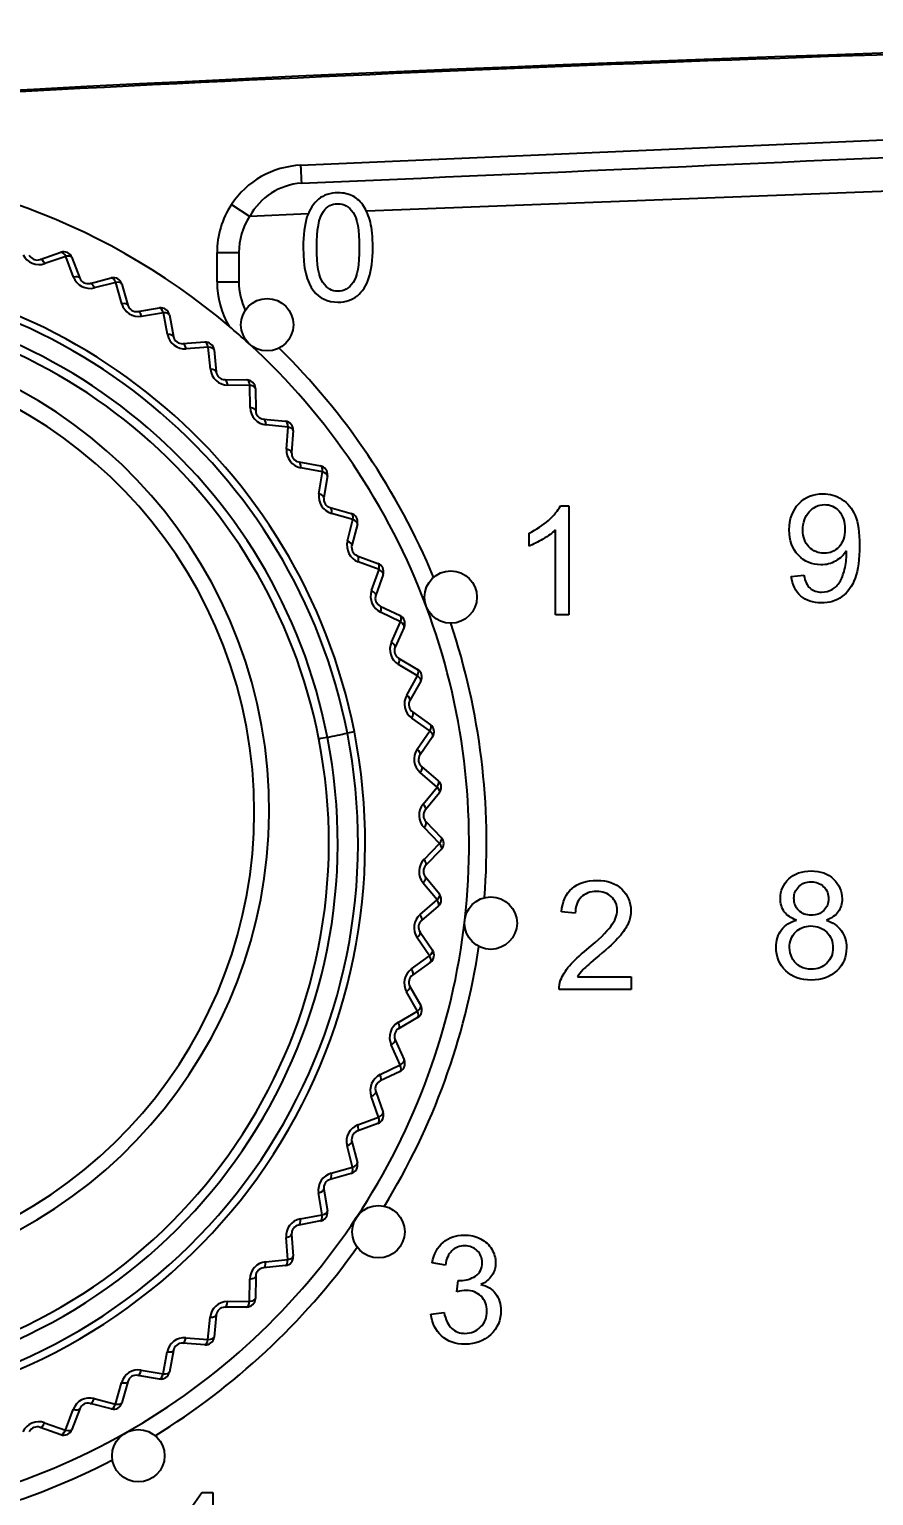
# Model space of a CAD drawing. Header units: millimetres. Extents: x -16130 to 36813, y -8099 to 27484.
# Drawn here: x 30151.32 to 30170.65, y 18296.05 to 18329.6 of the extents above; entities that cross this region are included whole.
import ezdxf

# ---------------------------------------------------------------- set-up
doc = ezdxf.new("R2010")
doc.units = ezdxf.units.MM
doc.header["$LTSCALE"] = 6
doc.header["$PDMODE"] = 99
doc.header["$PDSIZE"] = 1
doc.layers.add('08_DIM', color=3, linetype='Continuous', lineweight=13)
doc.styles.add('KSS_TXT', font='txt.shx', dxfattribs={"bigfont": 'extfont2.shx'})
doc.dimstyles.new('KSS_DIM', dxfattribs={"dimtxt": 3, "dimasz": 2.5, "dimexe": 1.25, "dimexo": 0.625, "dimtad": 1, "dimdsep": 46, "dimtxsty": 'KSS_TXT', "dimblk": 'OPEN30', "dimcen": 0, "dimazin": 2, "dimtfac": 0.75, "dimtmove": 0, "dimatfit": 3, "dimldrblk": 'OPEN30', "dimfxl": 1, "dimtolj": 1, "dimarcsym": 0})

# ---------------------------------------------------------------- blocks, each defined once
blk = doc.blocks.new('_Open30')
at = {"color": 0, "linetype": 'ByBlock', "lineweight": -2}
for p, q in [((-1, 0.268), (0, 0)), ((0, 0), (-1, -0.268)), ((0, 0), (-1, 0))]:
    blk.add_line(p, q, dxfattribs=at)
blk = doc.blocks.new('*D3046')
at = {"layer": '08_DIM', "color": 0, "lineweight": -2, "transparency": 16777216}
for p, q in [((30038.619, 18312.172), (30038.619, 18356.537)), ((30237.819, 18317.172), (30237.819, 18356.537)), ((30235.319, 18355.287), (30041.119, 18355.287))]:
    blk.add_line(p, q, dxfattribs=at)
at = {"layer": 'Defpoints', "color": 0, "transparency": 16777216}
for p in [(30038.619, 18355.287), (30237.819, 18316.547), (30038.619, 18311.547)]:
    blk.add_point(p, dxfattribs=at)
at = {"layer": '08_DIM', "color": 0, "lineweight": -2, "transparency": 16777216, "xscale": 2.5, "yscale": 2.5, "zscale": 2.5, "rotation": 180}
blk.add_blockref('_Open30', (30038.619, 18355.287), dxfattribs=at)
at = {"layer": '08_DIM', "color": 0, "lineweight": -2, "transparency": 16777216, "xscale": 2.5, "yscale": 2.5, "zscale": 2.5}
blk.add_blockref('_Open30', (30237.819, 18355.287), dxfattribs=at)
at = {"layer": '08_DIM', "color": 0, "transparency": 16777216, "insert": (30138.219, 18357.412), "char_height": 3, "attachment_point": 5, "style": 'KSS_TXT'}
blk.add_mtext('\\A1;199.2', dxfattribs=at)
blk = doc.blocks.new('*D3047')
at = {"layer": '08_DIM', "color": 0, "lineweight": -2, "transparency": 16777216}
for p, q in [((30038.619, 18312.172), (30038.619, 18370.304)), ((30370.219, 18305.906), (30370.219, 18370.304)), ((30041.119, 18369.054), (30367.719, 18369.054))]:
    blk.add_line(p, q, dxfattribs=at)
at = {"layer": 'Defpoints', "color": 0, "transparency": 16777216}
for p in [(30370.219, 18369.054), (30038.619, 18311.547), (30370.219, 18305.281)]:
    blk.add_point(p, dxfattribs=at)
at = {"layer": '08_DIM', "color": 0, "lineweight": -2, "transparency": 16777216, "xscale": 2.5, "yscale": 2.5, "zscale": 2.5, "rotation": 180}
blk.add_blockref('_Open30', (30038.619, 18369.054), dxfattribs=at)
at = {"layer": '08_DIM', "color": 0, "lineweight": -2, "transparency": 16777216, "xscale": 2.5, "yscale": 2.5, "zscale": 2.5}
blk.add_blockref('_Open30', (30370.219, 18369.054), dxfattribs=at)
at = {"layer": '08_DIM', "color": 0, "transparency": 16777216, "insert": (30204.419, 18371.179), "char_height": 3, "attachment_point": 5, "style": 'KSS_TXT'}
blk.add_mtext('\\A1;331.6', dxfattribs=at)
blk = doc.blocks.new('*D3049')
at = {"layer": '08_DIM', "color": 0, "lineweight": -2, "transparency": 16777216}
for p, q in [((30200.117, 18343.051), (30005.532, 18343.051)), ((30006.782, 18166.047), (30006.782, 18340.551)), ((30048.444, 18163.547), (30005.532, 18163.547))]:
    blk.add_line(p, q, dxfattribs=at)
at = {"layer": 'Defpoints', "color": 0, "transparency": 16777216}
for p in [(30006.782, 18343.051), (30200.742, 18343.051), (30049.069, 18163.547)]:
    blk.add_point(p, dxfattribs=at)
at = {"layer": '08_DIM', "color": 0, "lineweight": -2, "transparency": 16777216, "xscale": 2.5, "yscale": 2.5, "zscale": 2.5}
for p, rotation in [((30006.782, 18343.051), 90), ((30006.782, 18163.547), 270)]:
    blk.add_blockref('_Open30', p, dxfattribs=dict(at, rotation=rotation))
at = {"layer": '08_DIM', "color": 0, "transparency": 16777216, "insert": (30004.655, 18253.299), "char_height": 3, "attachment_point": 5, "rotation": 90, "style": 'KSS_TXT'}
blk.add_mtext('\\A1;179.5', dxfattribs=at)
blk = doc.blocks.new('140.096a')
at = {"color": 0}
for p, q in [((-52.686, 162.947), (-35.079, 163.716)), ((-38.079, 162.4), (-51.18, 161.898)), ((-54.269, 162.05), (-53.851, 161.775)), ((-52.512, 161.837), (-53.851, 161.775)), ((-58.649, 160.79), (-58.173, 160.957)), ((-58.063, 160.863), (-58.541, 160.696)), ((-57.883, 160.39), (-58.063, 160.863)), ((-57.92, 160.839), (-57.742, 160.367)), ((-54.599, 160.949), (-54.099, 160.949)), ((-54.599, 160.279), (-54.599, 160.949)), ((-54.099, 160.949), (-54.099, 160.279)), ((-57.506, 160.244), (-57.018, 160.369)), ((-56.915, 160.266), (-57.407, 160.141)), ((-56.778, 159.779), (-56.915, 160.266)), ((-56.775, 160.229), (-56.639, 159.744)), ((-54.599, 160.279), (-54.099, 160.279)), ((-56.414, 159.601), (-55.917, 159.682)), ((-55.824, 159.572), (-56.325, 159.49)), ((-55.73, 159.074), (-55.824, 159.572)), ((-55.688, 159.522), (-55.595, 159.027)), ((-55.384, 158.865), (-54.881, 158.903)), ((-54.798, 158.785), (-55.304, 158.747)), ((-54.748, 158.28), (-54.798, 158.785)), ((-53.879, 158.876), (-53.879, 158.876)), ((-54.667, 158.723), (-54.617, 158.222)), ((-54.421, 158.041), (-53.917, 158.036)), ((-53.844, 157.911), (-54.351, 157.917)), ((-53.838, 157.404), (-53.844, 157.911)), ((-53.719, 157.838), (-53.713, 157.334)), ((-53.533, 157.138), (-53.032, 157.088)), ((-52.97, 156.957), (-53.475, 157.007)), ((-53.009, 156.451), (-52.97, 156.957)), ((-52.852, 156.874), (-52.89, 156.371)), ((-52.728, 156.16), (-52.233, 156.067)), ((-52.182, 155.931), (-52.681, 156.025)), ((-52.265, 155.43), (-52.182, 155.931)), ((-52.073, 155.838), (-52.154, 155.341)), ((-52.011, 155.116), (-51.526, 154.979)), ((-46.74, 155.156), (-46.543, 155.156)), ((-46.543, 155.156), (-46.543, 152.656)), ((-51.487, 154.84), (-51.976, 154.977)), ((-51.614, 154.349), (-51.487, 154.84)), ((-51.386, 154.737), (-51.511, 154.249)), ((-47.456, 154.234), (-47.456, 154.53)), ((-46.849, 152.656), (-46.849, 154.603)), ((-51.388, 154.013), (-50.916, 153.835)), ((-50.89, 153.693), (-51.365, 153.872)), ((-51.059, 153.214), (-50.89, 153.693)), ((-50.798, 153.582), (-50.965, 153.106)), ((-41.453, 153.54), (-41.165, 153.564)), ((-50.863, 152.86), (-50.409, 152.642)), ((-50.395, 152.498), (-50.853, 152.717)), ((-50.605, 152.035), (-50.395, 152.498)), ((-50.313, 152.379), (-50.521, 151.92)), ((-46.543, 152.656), (-46.849, 152.656)), ((-50.007, 151.264), (-50.444, 151.522)), ((-50.441, 151.666), (-50.007, 151.409)), ((-50.256, 150.821), (-50.007, 151.264)), ((-49.935, 151.139), (-50.182, 150.7)), ((-50.124, 150.439), (-49.715, 150.145)), ((-49.727, 150.001), (-50.14, 150.297)), ((-50.015, 149.582), (-49.727, 150.001)), ((-49.666, 149.87), (-49.95, 149.454)), ((-49.559, 148.719), (-49.945, 149.049)), ((-49.916, 149.19), (-49.534, 148.861)), ((-49.882, 148.326), (-49.559, 148.719)), ((-49.509, 148.583), (-49.828, 148.193)), ((-49.504, 147.427), (-49.859, 147.789)), ((-49.817, 147.927), (-49.465, 147.567)), ((-49.86, 147.063), (-49.504, 147.427)), ((-49.465, 147.287), (-49.817, 146.927)), ((-49.828, 146.66), (-49.509, 146.271)), ((-49.562, 146.135), (-49.884, 146.526)), ((-49.948, 145.804), (-49.562, 146.135)), ((-49.534, 145.992), (-49.916, 145.664)), ((-46.398, 145.831), (-46.714, 145.863)), ((-49.95, 145.399), (-49.666, 144.983)), ((-49.732, 144.853), (-50.018, 145.271)), ((-50.145, 144.557), (-49.732, 144.853)), ((-49.715, 144.708), (-50.124, 144.414)), ((-46.345, 144.375), (-45.122, 144.375)), ((-45.122, 144.375), (-45.122, 144.082)), ((-50.013, 143.591), (-50.262, 144.032)), ((-50.182, 144.154), (-49.935, 143.715)), ((-45.122, 144.082), (-46.77, 144.082)), ((-50.45, 143.332), (-50.013, 143.591)), ((-50.007, 143.445), (-50.441, 143.188)), ((-50.403, 142.358), (-50.612, 142.82)), ((-50.521, 142.933), (-50.313, 142.474)), ((-50.861, 142.138), (-50.403, 142.358)), ((-50.409, 142.212), (-50.863, 141.994)), ((-50.899, 141.164), (-51.067, 141.642)), ((-50.965, 141.747), (-50.798, 141.272)), ((-50.916, 141.018), (-51.388, 140.841)), ((-51.374, 140.985), (-50.899, 141.164)), ((-51.496, 140.018), (-51.622, 140.509)), ((-51.511, 140.604), (-51.386, 140.116)), ((-51.985, 139.881), (-51.496, 140.018)), ((-51.526, 139.874), (-52.011, 139.738)), ((-52.192, 138.928), (-52.274, 139.429)), ((-52.154, 139.513), (-52.073, 139.016)), ((-52.691, 138.835), (-52.192, 138.928)), ((-52.233, 138.787), (-52.728, 138.694)), ((-52.979, 137.904), (-53.018, 138.409)), ((-52.89, 138.482), (-52.852, 137.98)), ((-53.032, 137.766), (-53.533, 137.716)), ((-53.484, 137.854), (-52.979, 137.904)), ((-49.372, 137.777), (-49.671, 137.83)), ((-53.853, 136.951), (-53.847, 137.458)), ((-53.713, 137.519), (-53.719, 137.016)), ((-49.11, 137.165), (-49.077, 137.429)), ((-54.36, 136.946), (-53.853, 136.951)), ((-54.806, 136.078), (-54.756, 136.583)), ((-54.617, 136.632), (-54.667, 136.131)), ((-53.917, 136.818), (-54.421, 136.812)), ((-49.702, 136.654), (-49.403, 136.695)), ((-54.881, 135.951), (-55.384, 135.989)), ((-55.312, 136.117), (-54.806, 136.078)), ((-55.832, 135.292), (-55.738, 135.79)), ((-55.595, 135.826), (-55.688, 135.331)), ((-55.917, 135.171), (-56.414, 135.253)), ((-56.332, 135.375), (-55.832, 135.292)), ((-56.922, 134.598), (-56.785, 135.086)), ((-56.639, 135.11), (-56.775, 134.625)), ((-57.018, 134.485), (-57.506, 134.609)), ((-57.413, 134.724), (-56.922, 134.598)), ((-58.068, 134.002), (-57.889, 134.476)), ((-57.742, 134.486), (-57.92, 134.015)), ((-58.173, 133.897), (-58.649, 134.064)), ((-58.547, 134.17), (-58.068, 134.002)), ((-56.084, 130.956), (-54.943, 132.575)), ((-54.943, 132.575), (-54.692, 132.575)), ((-54.692, 132.575), (-54.692, 130.956))]:
    blk.add_line(p, q, dxfattribs=at)
for centre in [(-53.451, 159.297), (-49.248, 153.065), (-48.332, 145.604), (-50.903, 138.541), (-56.4, 133.414)]:
    blk.add_circle(centre, 0.6, dxfattribs=at)
for centre, radius, start, end in [((7.482, -893.306), 1062.981, 90.89395, 99.283434), ((-355.451, 7158.159), 7002.173, 272.4783169, 272.6225428), ((-64.328, 147.427), 15.5, 49.7938, 133.1726), ((-52.599, 160.949), 2, 92.5, 146.6156), ((-52.573, 161.089), 1.45, 93.7511, 151.7686), ((-52.599, 160.949), 2, 146.6156, 180), ((-52.599, 160.949), 1.5, 146.6156, 180), ((-58.674, 161.077), 0.404, 205.7771, 289.2328), ((-58.715, 160.979), 0.2, 205.665, 289.335), ((-58.107, 160.768), 0.2, 20.665, 109.335), ((-64.333, 147.444), 13.126, 11.1596, 89.977), ((-64.334, 147.45), 12.962, 11.1277, 89.9755), ((-57.506, 160.533), 0.404, 200.7556, 284.2547), ((-57.555, 160.438), 0.2, 200.665, 284.335), ((-56.968, 160.175), 0.2, 15.665, 104.335), ((-52.599, 160.279), 2, 180, 210.478), ((-52.599, 160.279), 1.5, 180, 205.6629), ((-64.343, 147.469), 12.502, 11.0002, 89.9327), ((-64.342, 147.471), 12.298, 10.993, 89.9341), ((-56.39, 159.888), 0.403, 195.7329, 279.2776), ((-56.447, 159.798), 0.2, 195.665, 279.335), ((-55.885, 159.485), 0.2, 10.665, 99.335), ((-64.337, 148.196), 10.932, 285.1063, 89.9543), ((-55.334, 159.149), 0.403, 190.7097, 274.2998), ((-64.328, 147.427), 15.5, 47.6149, 49.7938), ((-55.399, 159.064), 0.2, 190.665, 274.335), ((-54.866, 158.703), 0.2, 5.665, 94.335), ((-64.328, 147.427), 15.5, 47.5, 47.6149), ((-64.328, 147.427), 15.5, 20.5, 47.5), ((-64.328, 147.427), 15.9, 22.5259, 45.4741), ((-64.312, 148.151), 10.566, 285.7566, 90.087), ((-54.347, 158.32), 0.403, 185.6863, 269.3203), ((-54.418, 158.241), 0.2, 185.665, 269.335), ((-53.919, 157.836), 0.2, 0.665, 89.335), ((-53.435, 157.408), 0.403, 180.6589, 264.3429), ((-53.514, 157.337), 0.2, 180.665, 264.335), ((-53.052, 156.889), 0.2, 355.665, 84.335), ((-52.607, 156.421), 0.403, 175.6296, 259.3662), ((-52.691, 156.356), 0.2, 175.665, 259.335), ((-52.27, 155.87), 0.2, 350.665, 79.335), ((-51.868, 155.365), 0.402, 170.6029, 254.3853), ((-51.957, 155.308), 0.2, 170.665, 254.335), ((-51.58, 154.787), 0.2, 345.665, 74.335), ((-51.224, 154.248), 0.402, 165.5792, 249.3994), ((-51.317, 154.2), 0.2, 165.665, 249.335), ((-50.987, 153.648), 0.2, 340.665, 69.335), ((-50.68, 153.08), 0.402, 160.5586, 244.4082), ((-50.776, 153.04), 0.2, 160.665, 244.335), ((-64.328, 147.427), 15.5, 353.5, 20.5), ((-50.496, 152.461), 0.2, 335.665, 64.335), ((-64.328, 147.427), 15.9, 355.5259, 18.4741), ((-50.239, 151.869), 0.402, 155.5353, 239.4179), ((-50.339, 151.838), 0.2, 155.665, 239.335), ((-50.109, 151.237), 0.2, 330.665, 59.335), ((-49.906, 150.623), 0.402, 150.5172, 234.4205), ((-50.007, 150.602), 0.2, 150.665, 234.335), ((-49.831, 149.983), 0.2, 325.665, 54.335), ((-64.328, 147.438), 13.122, 280.228, 11.1898), ((-64.329, 147.445), 12.959, 280.745, 11.1548), ((-64.33, 147.451), 12.493, 282.9076, 11.0949), ((-64.33, 147.454), 12.29, 283.1925, 11.0818), ((-44.485, 110.447), 40.131, 100.8954, 101.1857), ((-58.844, 182.454), 33.295, 281.7391, 282.5394), ((-45.495, 120.162), 30.411, 101.3038, 101.6109), ((-49.684, 149.354), 0.402, 145.505, 229.4157), ((-49.785, 149.341), 0.2, 145.665, 229.335), ((-49.664, 148.71), 0.2, 320.665, 49.335), ((-49.572, 148.07), 0.402, 140.4988, 224.4032), ((-49.674, 148.067), 0.2, 140.665, 224.335), ((-49.608, 147.427), 0.2, 315.665, 44.335), ((-49.573, 146.782), 0.402, 135.4924, 219.3986), ((-49.674, 146.787), 0.2, 135.665, 219.335), ((-49.664, 146.144), 0.2, 310.665, 39.335), ((-64.328, 147.427), 15.5, 326.5, 353.5), ((-49.687, 145.498), 0.402, 130.499, 214.3912), ((-49.785, 145.512), 0.2, 130.665, 214.335), ((-64.328, 147.427), 15.9, 328.5259, 351.4741), ((-49.831, 144.871), 0.2, 305.665, 34.335), ((-49.912, 144.23), 0.402, 125.5089, 209.3834), ((-50.007, 144.252), 0.2, 125.665, 209.335), ((-50.109, 143.617), 0.2, 300.665, 29.335), ((-50.246, 142.986), 0.402, 120.5188, 204.3775), ((-50.339, 143.016), 0.2, 120.665, 204.335), ((-50.496, 142.392), 0.2, 295.665, 24.335), ((-50.688, 141.776), 0.402, 115.5312, 199.3712), ((-50.776, 141.813), 0.2, 115.665, 199.335), ((-51.233, 140.609), 0.402, 110.5414, 194.3685), ((-50.987, 141.206), 0.2, 290.665, 19.335), ((-51.317, 140.654), 0.2, 110.665, 194.335), ((-51.58, 140.067), 0.2, 285.665, 14.335), ((-51.878, 139.494), 0.402, 105.5531, 189.3655), ((-51.957, 139.545), 0.2, 105.665, 189.335), ((-52.27, 138.983), 0.2, 280.665, 9.335), ((-64.328, 147.427), 15.5, 299.5, 326.5), ((-52.617, 138.44), 0.402, 100.5621, 184.3661), ((-52.691, 138.497), 0.2, 100.665, 184.335), ((-64.328, 147.427), 15.9, 301.5259, 324.4741), ((-53.052, 137.965), 0.2, 275.665, 4.335), ((-53.445, 137.454), 0.402, 95.571, 179.3669), ((-53.514, 137.517), 0.2, 95.665, 179.335), ((-54.356, 136.544), 0.402, 90.5781, 174.3701), ((-53.919, 137.018), 0.2, 270.665, 359.335), ((-54.418, 136.612), 0.2, 90.665, 174.335), ((-55.343, 135.716), 0.402, 85.5836, 169.3742), ((-55.399, 135.789), 0.2, 85.665, 169.335), ((-54.866, 136.15), 0.2, 265.665, 354.335), ((-56.398, 134.978), 0.402, 80.5884, 164.3789), ((-56.447, 135.056), 0.2, 80.665, 164.335), ((-55.885, 135.369), 0.2, 260.665, 349.335), ((-57.513, 134.335), 0.402, 75.5905, 159.3853), ((-57.555, 134.416), 0.2, 75.665, 159.335), ((-56.968, 134.679), 0.2, 255.665, 344.335), ((-64.328, 147.427), 15.5, 272.5, 299.5), ((-58.68, 133.791), 0.402, 70.5932, 154.3902), ((-58.715, 133.875), 0.2, 70.665, 154.335), ((-58.107, 134.086), 0.2, 250.665, 339.335), ((-64.328, 147.427), 15.9, 274.5259, 297.4741)]:
    blk.add_arc(centre, radius, start, end, dxfattribs=at)
for centre, major_axis, ratio, start_param, end_param in [((-52.664, 162.448), (-0.022, 0.5), 0.000475, 0, 1.393642), ((-58.582, 160.601), (-0.066, 0.189), 0.380829, 5.102099, 6.283185), ((-58.107, 160.768), (-0.066, 0.189), 0.397055, 5.098562, 6.283185), ((-58.107, 160.768), (0.187, 0.071), 0.39723, 0, 1.184826), ((-57.929, 160.297), (0.187, 0.071), 0.381784, 0, 1.181617), ((-57.456, 160.05), (-0.05, 0.194), 0.381293, 5.102488, 6.283185), ((-56.968, 160.175), (-0.05, 0.194), 0.398301, 5.099713, 6.283185), ((-56.968, 160.175), (0.193, 0.054), 0.398532, 0, 1.18374), ((-56.832, 159.69), (0.193, 0.054), 0.382342, 0, 1.181312), ((-56.382, 159.403), (-0.032, 0.197), 0.381593, 5.103069, 6.283185), ((-55.885, 159.485), (-0.032, 0.197), 0.399512, 5.10108, 6.283185), ((-55.885, 159.485), (0.197, 0.037), 0.400042, 0, 1.182722), ((-55.792, 158.99), (0.197, 0.037), 0.382932, 0, 1.181085), ((-55.368, 158.665), (-0.015, 0.199), 0.381882, 5.10357, 6.283185), ((-54.866, 158.703), (-0.015, 0.199), 0.400789, 5.102369, 6.283185), ((-54.866, 158.703), (0.199, 0.02), 0.401484, 0, 1.181627), ((-54.816, 158.202), (0.199, 0.02), 0.383285, 0, 1.180765), ((-54.423, 157.841), (0.002, 0.2), 0.382301, 5.103708, 6.283185), ((-53.919, 157.836), (0.002, 0.2), 0.402214, 5.103276, 6.283185), ((-53.919, 157.836), (0.2, 0.002), 0.402575, 0, 1.180331), ((-53.913, 157.332), (0.2, 0.002), 0.383186, 0, 1.180252), ((-53.553, 156.939), (0.02, 0.199), 0.382728, 5.103485, 6.283185), ((-53.052, 156.889), (0.02, 0.199), 0.403424, 5.104015, 6.283185), ((-53.052, 156.889), (0.199, -0.015), 0.403473, 0, 1.179227), ((-53.09, 156.387), (0.199, -0.015), 0.383011, 0, 1.180083), ((-52.765, 155.963), (0.037, 0.197), 0.382684, 5.103278, 6.283185), ((-52.27, 155.87), (0.037, 0.197), 0.404105, 5.104716, 6.283185), ((-52.27, 155.87), (0.197, -0.032), 0.404257, 0, 1.178647), ((-52.352, 155.373), (0.197, -0.032), 0.382671, 0, 1.180331), ((-52.065, 154.923), (0.054, 0.193), 0.382263, 5.102813, 6.283185), ((-51.58, 154.787), (0.054, 0.193), 0.404324, 5.105042, 6.283185), ((-51.58, 154.787), (0.194, -0.05), 0.404608, 0, 1.178475), ((-51.705, 154.299), (0.194, -0.05), 0.381876, 0, 1.180851), ((-51.458, 153.826), (0.071, 0.187), 0.381582, 5.101793, 6.283185), ((-50.987, 153.648), (0.071, 0.187), 0.404148, 5.104677, 6.283185), ((-50.987, 153.648), (0.189, -0.066), 0.404225, 0, 1.178599), ((-51.154, 153.173), (0.189, -0.066), 0.380357, 0, 1.181508), ((-50.95, 152.68), (0.087, 0.18), 0.380726, 5.099981, 6.283185), ((-50.496, 152.461), (0.087, 0.18), 0.403521, 5.103464, 6.283185), ((-50.496, 152.461), (0.182, -0.082), 0.402946, 0, 1.179051), ((-50.703, 152.002), (0.182, -0.082), 0.378162, 0, 1.182492), ((-50.543, 151.494), (0.102, 0.172), 0.379203, 5.097767, 6.283185), ((-50.109, 151.237), (0.102, 0.172), 0.401883, 5.101819, 6.283185), ((-50.109, 151.237), (0.174, -0.098), 0.4011, 0, 1.180455), ((-50.356, 150.798), (0.174, -0.098), 0.375576, 0, 1.184302), ((-50.241, 150.277), (0.117, 0.162), 0.37686, 5.095105, 6.283185), ((-49.831, 149.983), (0.117, 0.162), 0.399211, 5.099499, 6.283185), ((-49.831, 149.983), (0.165, -0.113), 0.398449, 0, 1.182801), ((-50.116, 149.567), (0.165, -0.113), 0.372311, 0, 1.186818), ((-50.046, 149.038), (0.13, 0.152), 0.373822, 5.091698, 6.283185), ((-49.664, 148.71), (0.13, 0.152), 0.395607, 5.096197, 6.283185), ((-49.664, 148.71), (0.155, -0.127), 0.394709, 0, 1.185949), ((-49.983, 148.32), (0.155, -0.127), 0.368114, 0, 1.189898), ((-49.96, 147.787), (0.143, 0.14), 0.370212, 5.087307, 6.283185), ((-49.608, 147.427), (0.143, 0.14), 0.391172, 5.091674, 6.283185), ((-49.608, 147.427), (0.143, -0.14), 0.389667, 0, 1.189777), ((-49.96, 147.066), (0.143, -0.14), 0.363029, 0, 1.193608), ((-49.983, 146.533), (0.155, 0.127), 0.365728, 5.082582, 6.283185), ((-49.664, 146.144), (0.155, 0.127), 0.385841, 5.086896, 6.283185), ((-49.664, 146.144), (0.13, -0.152), 0.384269, 0, 1.194486), ((-50.046, 145.816), (0.13, -0.152), 0.358196, 0, 1.198114), ((-50.116, 145.287), (0.165, 0.113), 0.360866, 5.078109, 6.283185), ((-49.831, 144.871), (0.165, 0.113), 0.380389, 5.082096, 6.283185), ((-49.831, 144.871), (0.117, -0.162), 0.378851, 0, 1.199334), ((-50.241, 144.577), (0.117, -0.162), 0.353404, 0, 1.202633), ((-50.356, 144.056), (0.174, 0.098), 0.35611, 5.073669, 6.283185), ((-50.109, 143.617), (0.174, 0.098), 0.375071, 5.077332, 6.283185), ((-50.543, 143.36), (0.102, -0.172), 0.348842, 0, 1.207113), ((-50.109, 143.617), (0.102, -0.172), 0.373504, 0, 1.204071), ((-50.703, 142.851), (0.182, 0.082), 0.351393, 5.06953, 6.283185), ((-50.496, 142.392), (0.087, -0.18), 0.368462, 0, 1.208735), ((-50.496, 142.392), (0.182, 0.082), 0.36988, 5.072847, 6.283185), ((-50.95, 142.174), (0.087, -0.18), 0.34455, 0, 1.211459), ((-51.154, 141.681), (0.189, 0.066), 0.346968, 5.065578, 6.283185), ((-51.458, 141.028), (0.071, -0.187), 0.340564, 0, 1.21552), ((-50.987, 141.206), (0.071, -0.187), 0.363679, 0, 1.213038), ((-50.987, 141.206), (0.189, 0.066), 0.365088, 5.06856, 6.283185), ((-51.705, 140.555), (0.194, 0.05), 0.342778, 5.062032, 6.283185), ((-51.58, 140.067), (0.054, -0.193), 0.359405, 0, 1.2171), ((-51.58, 140.067), (0.194, 0.05), 0.360603, 5.06474, 6.283185), ((-52.065, 139.931), (0.054, -0.193), 0.337017, 0, 1.219352), ((-52.352, 139.481), (0.197, 0.032), 0.33897, 5.058805, 6.283185), ((-52.27, 138.983), (0.037, -0.197), 0.355513, 0, 1.220673), ((-52.27, 138.983), (0.197, 0.032), 0.356652, 5.061237, 6.283185), ((-52.765, 138.89), (0.037, -0.197), 0.333809, 0, 1.222747), ((-53.09, 138.467), (0.199, 0.015), 0.335557, 5.055993, 6.283185), ((-53.052, 137.965), (0.199, 0.015), 0.353133, 5.05827, 6.283185), ((-53.553, 137.915), (0.02, -0.199), 0.331118, 0, 1.225845), ((-53.052, 137.965), (0.02, -0.199), 0.352206, 0, 1.223881), ((-53.913, 137.522), (0.2, -0.002), 0.332533, 5.053604, 6.283185), ((-54.423, 137.012), (0.002, -0.2), 0.328774, 0, 1.228452), ((-53.919, 137.018), (0.002, -0.2), 0.349362, 0, 1.226587), ((-53.919, 137.018), (0.2, -0.002), 0.350163, 5.055707, 6.283185), ((-54.816, 136.652), (0.199, -0.02), 0.330006, 5.05157, 6.283185), ((-55.368, 136.188), (-0.015, -0.199), 0.326936, 0, 1.230716), ((-54.866, 136.15), (-0.015, -0.199), 0.347059, 0, 1.228836), ((-54.866, 136.15), (0.199, -0.02), 0.347704, 5.053633, 6.283185), ((-55.792, 135.864), (0.197, -0.037), 0.327835, 5.050004, 6.283185), ((-56.382, 135.45), (-0.032, -0.197), 0.325443, 0, 1.232527), ((-55.885, 135.369), (-0.032, -0.197), 0.345262, 0, 1.230662), ((-55.885, 135.369), (0.197, -0.037), 0.345718, 5.052018, 6.283185), ((-56.832, 135.164), (0.193, -0.054), 0.326169, 5.048722, 6.283185), ((-57.456, 134.803), (-0.05, -0.194), 0.324355, 0, 1.23396), ((-56.968, 134.679), (-0.05, -0.194), 0.343879, 0, 1.231991), ((-56.968, 134.679), (0.193, -0.054), 0.344265, 5.050767, 6.283185), ((-57.929, 134.557), (0.187, -0.071), 0.324818, 5.047867, 6.283185), ((-58.582, 134.252), (-0.066, -0.189), 0.323601, 0, 1.235053), ((-58.107, 134.086), (-0.066, -0.189), 0.342978, 0, 1.233013), ((-58.107, 134.086), (0.187, -0.071), 0.343165, 5.049966, 6.283185)]:
    blk.add_ellipse(centre, major_axis=major_axis, ratio=ratio, start_param=start_param, end_param=end_param, dxfattribs=at)
blk.add_open_spline([(-163.666, 153.667), (-112.552, 161.77), (-60.845, 165.919), (-9.093, 166.058)], degree=3, dxfattribs=at)
for points, knots in [([(-79.806, 163.333), (-68.04, 164.197), (-56.261, 164.853), (-32.683, 165.749), (-20.89, 165.989), (-9.093, 166.021)], [0, 0, 0, 0, 0.5, 0.5, 1, 1, 1, 1]), ([(-52.626, 161.065), (-52.626, 161.354), (-52.597, 161.587), (-52.539, 161.765), (-52.48, 161.942), (-52.39, 162.077), (-52.273, 162.173), (-52.157, 162.269), (-52.008, 162.315), (-51.831, 162.316), (-51.699, 162.318), (-51.583, 162.289), (-51.484, 162.237), (-51.384, 162.184), (-51.303, 162.106), (-51.176, 161.908), (-51.126, 161.786), (-51.088, 161.644), (-51.051, 161.501), (-51.033, 161.307), (-51.033, 160.778), (-51.062, 160.546), (-51.123, 160.37), (-51.183, 160.193), (-51.269, 160.056), (-51.386, 159.96), (-51.503, 159.864), (-51.652, 159.816), (-52.067, 159.816), (-52.251, 159.901), (-52.386, 160.069), (-52.549, 160.272), (-52.626, 160.606), (-52.626, 161.065)], [0, 0, 0, 0, 0.105657, 0.105657, 0.105657, 0.179329, 0.179329, 0.179329, 0.250134, 0.250134, 0.250134, 0.303755, 0.303755, 0.303755, 0.35849, 0.35849, 0.413225, 0.413225, 0.413225, 0.501273, 0.501273, 0.605275, 0.605275, 0.605275, 0.678973, 0.678973, 0.678973, 0.750321, 0.750321, 0.84437, 0.84437, 0.84437, 1, 1, 1, 1]), ([(-52.317, 161.066), (-52.317, 160.663), (-52.27, 160.396), (-52.177, 160.264), (-52.083, 160.13), (-51.967, 160.065), (-51.692, 160.065), (-51.578, 160.13), (-51.484, 160.264), (-51.39, 160.397), (-51.344, 160.664), (-51.344, 161.468), (-51.39, 161.737), (-51.484, 161.869), (-51.578, 162), (-51.694, 162.067), (-51.971, 162.067), (-52.081, 162.009), (-52.164, 161.892), (-52.268, 161.745), (-52.317, 161.468), (-52.317, 161.066)], [0, 0, 0, 0, 0.165996, 0.165996, 0.165996, 0.249393, 0.249393, 0.333783, 0.333783, 0.333783, 0.499812, 0.499812, 0.66584, 0.66584, 0.66584, 0.748293, 0.748293, 0.828829, 0.828829, 0.828829, 1, 1, 1, 1]), ([(-40.192, 154.126), (-40.251, 154.029), (-40.334, 153.951), (-40.438, 153.891), (-40.541, 153.831), (-40.654, 153.802), (-40.776, 153.803), (-40.978, 153.806), (-41.149, 153.876), (-41.429, 154.169), (-41.499, 154.363), (-41.499, 154.851), (-41.426, 155.052), (-41.281, 155.203), (-41.135, 155.355), (-40.95, 155.429), (-40.731, 155.431), (-40.571, 155.432), (-40.425, 155.387), (-40.293, 155.301), (-40.162, 155.215), (-40.062, 155.094), (-39.993, 154.934), (-39.926, 154.776), (-39.891, 154.547), (-39.891, 153.933), (-39.925, 153.684), (-39.992, 153.499), (-40.058, 153.314), (-40.161, 153.173), (-40.294, 153.076), (-40.428, 152.978), (-40.586, 152.931), (-40.957, 152.931), (-41.113, 152.985), (-41.235, 153.09), (-41.356, 153.195), (-41.429, 153.346), (-41.453, 153.54)], [0, 0, 0, 0, 0.045035, 0.045035, 0.045035, 0.091501, 0.091501, 0.091501, 0.172196, 0.172196, 0.252892, 0.252892, 0.335768, 0.335768, 0.335768, 0.416161, 0.416161, 0.416161, 0.476991, 0.476991, 0.476991, 0.539996, 0.539996, 0.539996, 0.633863, 0.633863, 0.731282, 0.731282, 0.731282, 0.800591, 0.800591, 0.800591, 0.865023, 0.865023, 0.932938, 0.932938, 0.932938, 1, 1, 1, 1]), ([(-47.456, 154.53), (-47.288, 154.61), (-47.139, 154.707), (-46.884, 154.936), (-46.793, 155.046), (-46.74, 155.156)], [0, 0, 0, 0, 0.5, 0.5, 1, 1, 1, 1]), ([(-40.226, 154.62), (-40.226, 154.791), (-40.272, 154.928), (-40.361, 155.03), (-40.451, 155.133), (-40.563, 155.182), (-40.828, 155.182), (-40.944, 155.126), (-41.042, 155.019), (-41.141, 154.91), (-41.19, 154.768), (-41.19, 154.438), (-41.142, 154.313), (-40.957, 154.117), (-40.84, 154.069), (-40.563, 154.069), (-40.449, 154.117), (-40.27, 154.313), (-40.226, 154.448), (-40.226, 154.62)], [0, 0, 0, 0, 0.133796, 0.133796, 0.133796, 0.248852, 0.248852, 0.368223, 0.368223, 0.368223, 0.505901, 0.505901, 0.629426, 0.629426, 0.752951, 0.752951, 0.876475, 0.876475, 1, 1, 1, 1]), ([(-46.849, 154.603), (-46.922, 154.532), (-47.018, 154.462), (-47.137, 154.393), (-47.257, 154.323), (-47.362, 154.269), (-47.456, 154.234)], [0, 0, 0, 0, 0.500145, 0.500145, 0.500145, 1, 1, 1, 1]), ([(-41.165, 153.564), (-41.141, 153.429), (-41.094, 153.331), (-41.025, 153.271), (-40.955, 153.209), (-40.867, 153.18), (-40.667, 153.18), (-40.586, 153.201), (-40.516, 153.242), (-40.445, 153.283), (-40.389, 153.341), (-40.345, 153.411), (-40.3, 153.482), (-40.265, 153.577), (-40.234, 153.697), (-40.203, 153.817), (-40.19, 153.94), (-40.19, 154.078), (-40.19, 154.098), (-40.192, 154.126)], [0, 0, 0, 0, 0.178241, 0.178241, 0.178241, 0.334948, 0.334948, 0.470286, 0.470286, 0.470286, 0.601212, 0.601212, 0.601212, 0.767348, 0.767348, 0.767348, 0.978103, 0.978103, 1, 1, 1, 1]), ([(-41.333, 145.669), (-41.459, 145.715), (-41.551, 145.78), (-41.613, 145.864), (-41.674, 145.948), (-41.703, 146.05), (-41.703, 146.345), (-41.639, 146.494), (-41.511, 146.616), (-41.384, 146.737), (-41.213, 146.797), (-41.001, 146.799), (-40.786, 146.8), (-40.615, 146.735), (-40.355, 146.488), (-40.29, 146.336), (-40.29, 146.045), (-40.319, 145.947), (-40.379, 145.863), (-40.438, 145.78), (-40.529, 145.715), (-40.651, 145.669)], [0, 0, 0, 0, 0.100432, 0.100432, 0.100432, 0.195492, 0.195492, 0.339403, 0.339403, 0.339403, 0.500159, 0.500159, 0.500159, 0.652166, 0.652166, 0.804173, 0.804173, 0.901792, 0.901792, 0.901792, 1, 1, 1, 1]), ([(-46.77, 144.082), (-46.772, 144.155), (-46.76, 144.226), (-46.734, 144.296), (-46.692, 144.406), (-46.625, 144.518), (-46.532, 144.627), (-46.439, 144.736), (-46.305, 144.86), (-46.132, 145.002), (-45.862, 145.224), (-45.68, 145.401), (-45.488, 145.659), (-45.44, 145.782), (-45.44, 146.02), (-45.483, 146.121), (-45.571, 146.205), (-45.657, 146.288), (-45.771, 146.329), (-46.057, 146.329), (-46.176, 146.285), (-46.264, 146.197), (-46.352, 146.108), (-46.398, 145.987), (-46.398, 145.831)], [0, 0, 0, 0, 0.056983, 0.056983, 0.056983, 0.158837, 0.158837, 0.158837, 0.302585, 0.302585, 0.302585, 0.4328, 0.4328, 0.563014, 0.563014, 0.696897, 0.696897, 0.696897, 0.793262, 0.793262, 0.895363, 0.895363, 0.895363, 1, 1, 1, 1]), ([(-46.714, 145.863), (-46.692, 146.096), (-46.611, 146.275), (-46.33, 146.52), (-46.14, 146.581), (-45.903, 146.582), (-45.663, 146.584), (-45.475, 146.515), (-45.334, 146.382), (-45.194, 146.251), (-45.126, 146.086), (-45.126, 145.792), (-45.146, 145.692), (-45.228, 145.5), (-45.296, 145.399), (-45.39, 145.292), (-45.484, 145.185), (-45.642, 145.04), (-45.862, 144.855), (-46.045, 144.701), (-46.163, 144.595), (-46.216, 144.541), (-46.268, 144.487), (-46.31, 144.432), (-46.345, 144.375)], [0, 0, 0, 0, 0.138421, 0.138421, 0.276841, 0.276841, 0.276841, 0.418179, 0.418179, 0.418179, 0.556374, 0.556374, 0.626643, 0.626643, 0.696911, 0.696911, 0.696911, 0.84382, 0.84382, 0.84382, 0.951984, 0.951984, 0.951984, 1, 1, 1, 1]), ([(-41.393, 146.177), (-41.393, 146.061), (-41.356, 145.967), (-41.21, 145.82), (-41.112, 145.785), (-40.877, 145.785), (-40.783, 145.82), (-40.71, 145.894), (-40.637, 145.966), (-40.599, 146.055), (-40.599, 146.27), (-40.637, 146.362), (-40.713, 146.437), (-40.789, 146.511), (-40.882, 146.55), (-41.112, 146.55), (-41.206, 146.514), (-41.356, 146.367), (-41.393, 146.279), (-41.393, 146.177)], [0, 0, 0, 0, 0.12845, 0.12845, 0.2569, 0.2569, 0.38183, 0.38183, 0.38183, 0.502491, 0.502491, 0.626864, 0.626864, 0.626864, 0.750069, 0.750069, 0.875035, 0.875035, 1, 1, 1, 1]), ([(-40.651, 145.669), (-40.502, 145.62), (-40.386, 145.54), (-40.23, 145.322), (-40.191, 145.192), (-40.191, 144.831), (-40.264, 144.655), (-40.412, 144.513), (-40.561, 144.371), (-40.755, 144.299), (-41.237, 144.299), (-41.433, 144.37), (-41.729, 144.657), (-41.802, 144.836), (-41.802, 145.208), (-41.761, 145.342), (-41.599, 145.557), (-41.483, 145.63), (-41.333, 145.669)], [0, 0, 0, 0, 0.101693, 0.101693, 0.203385, 0.203385, 0.344443, 0.344443, 0.344443, 0.490246, 0.490246, 0.636049, 0.636049, 0.781852, 0.781852, 0.890926, 0.890926, 1, 1, 1, 1]), ([(-41.493, 145.047), (-41.493, 144.963), (-41.473, 144.88), (-41.433, 144.8), (-41.391, 144.72), (-41.332, 144.657), (-41.172, 144.569), (-41.086, 144.548), (-40.85, 144.548), (-40.731, 144.593), (-40.64, 144.686), (-40.549, 144.779), (-40.5, 144.896), (-40.5, 145.182), (-40.549, 145.303), (-40.643, 145.397), (-40.738, 145.492), (-40.86, 145.539), (-41.146, 145.539), (-41.263, 145.492), (-41.354, 145.399), (-41.446, 145.305), (-41.493, 145.189), (-41.493, 145.047)], [0, 0, 0, 0, 0.081806, 0.081806, 0.081806, 0.163734, 0.163734, 0.245662, 0.245662, 0.375869, 0.375869, 0.375869, 0.499605, 0.499605, 0.626187, 0.626187, 0.626187, 0.752755, 0.752755, 0.87648, 0.87648, 0.87648, 1, 1, 1, 1]), ([(-49.671, 137.83), (-49.635, 138.031), (-49.552, 138.188), (-49.292, 138.409), (-49.129, 138.464), (-48.937, 138.466), (-48.804, 138.467), (-48.68, 138.437), (-48.568, 138.38), (-48.455, 138.322), (-48.369, 138.243), (-48.31, 138.144), (-48.251, 138.044), (-48.221, 137.94), (-48.221, 137.722), (-48.249, 137.626), (-48.363, 137.454), (-48.447, 137.384), (-48.558, 137.333)], [0, 0, 0, 0, 0.192384, 0.192384, 0.384768, 0.384768, 0.384768, 0.523045, 0.523045, 0.523045, 0.650787, 0.650787, 0.650787, 0.76952, 0.76952, 0.88476, 0.88476, 1, 1, 1, 1]), ([(-49.077, 137.429), (-49.056, 137.427), (-49.04, 137.426), (-48.901, 137.426), (-48.786, 137.46), (-48.683, 137.527), (-48.582, 137.593), (-48.53, 137.696), (-48.53, 137.945), (-48.568, 138.036), (-48.643, 138.108), (-48.718, 138.18), (-48.812, 138.217), (-49.046, 138.217), (-49.144, 138.179), (-49.222, 138.106), (-49.299, 138.034), (-49.349, 137.924), (-49.372, 137.777)], [0, 0, 0, 0, 0.016367, 0.016367, 0.198747, 0.198747, 0.198747, 0.375955, 0.375955, 0.517721, 0.517721, 0.517721, 0.672577, 0.672577, 0.823189, 0.823189, 0.823189, 1, 1, 1, 1]), ([(-48.558, 137.333), (-48.413, 137.299), (-48.301, 137.231), (-48.221, 137.125), (-48.141, 137.019), (-48.101, 136.889), (-48.101, 136.518), (-48.177, 136.337), (-48.49, 136.041), (-48.686, 135.966), (-49.139, 135.966), (-49.318, 136.029), (-49.46, 136.158), (-49.6, 136.286), (-49.683, 136.451), (-49.702, 136.654)], [0, 0, 0, 0, 0.125331, 0.125331, 0.125331, 0.267415, 0.267415, 0.459302, 0.459302, 0.651189, 0.651189, 0.824675, 0.824675, 0.824675, 1, 1, 1, 1]), ([(-49.403, 136.695), (-49.367, 136.524), (-49.308, 136.402), (-49.227, 136.327), (-49.145, 136.252), (-49.043, 136.215), (-48.781, 136.215), (-48.662, 136.264), (-48.467, 136.459), (-48.42, 136.58), (-48.42, 136.863), (-48.463, 136.975), (-48.555, 137.065), (-48.645, 137.153), (-48.76, 137.2), (-48.955, 137.2), (-49.025, 137.188), (-49.11, 137.165)], [0, 0, 0, 0, 0.164545, 0.164545, 0.164545, 0.298522, 0.298522, 0.456035, 0.456035, 0.613548, 0.613548, 0.763982, 0.763982, 0.763982, 0.931161, 0.931161, 1, 1, 1, 1])]:
    blk.add_open_spline(points, degree=3, knots=knots, dxfattribs=at)

msp = doc.modelspace()

# ---------------------------------------------------------------- block references
at = {"color": 4}
msp.add_blockref('140.096a', (30210.2187, 18163.54656), dxfattribs=at)

# ---------------------------------------------------------------- dimensions: what is measured, and where the dimension line sits
at = {"layer": '08_DIM'}
for base, p1, p2, picture, middle in [((30370.2187, 18369.05405), (30038.6187, 18311.54656), (30370.2187, 18305.28087), '*D3047', (30204.4187, 18371.17905)), ((30038.6187, 18355.28698), (30237.8187, 18316.54656), (30038.6187, 18311.54656), '*D3046', (30138.2187, 18357.41198))]:
    dim = msp.add_linear_dim(base=base, p1=p1, p2=p2, dimstyle='KSS_DIM', dxfattribs=at)
    dim.commit()
    dim.dimension.update_dxf_attribs({"geometry": picture, "text_midpoint": middle})
dim = msp.add_linear_dim(base=(30006.78195, 18343.05107), p1=(30049.0687, 18163.54656), p2=(30200.74241, 18343.05107), angle=90, dimstyle='KSS_DIM', dxfattribs=at)
dim.commit()
dim.dimension.update_dxf_attribs({"geometry": '*D3049', "text_midpoint": (30004.65487, 18253.29881)})

doc.saveas('drawing.dxf')
